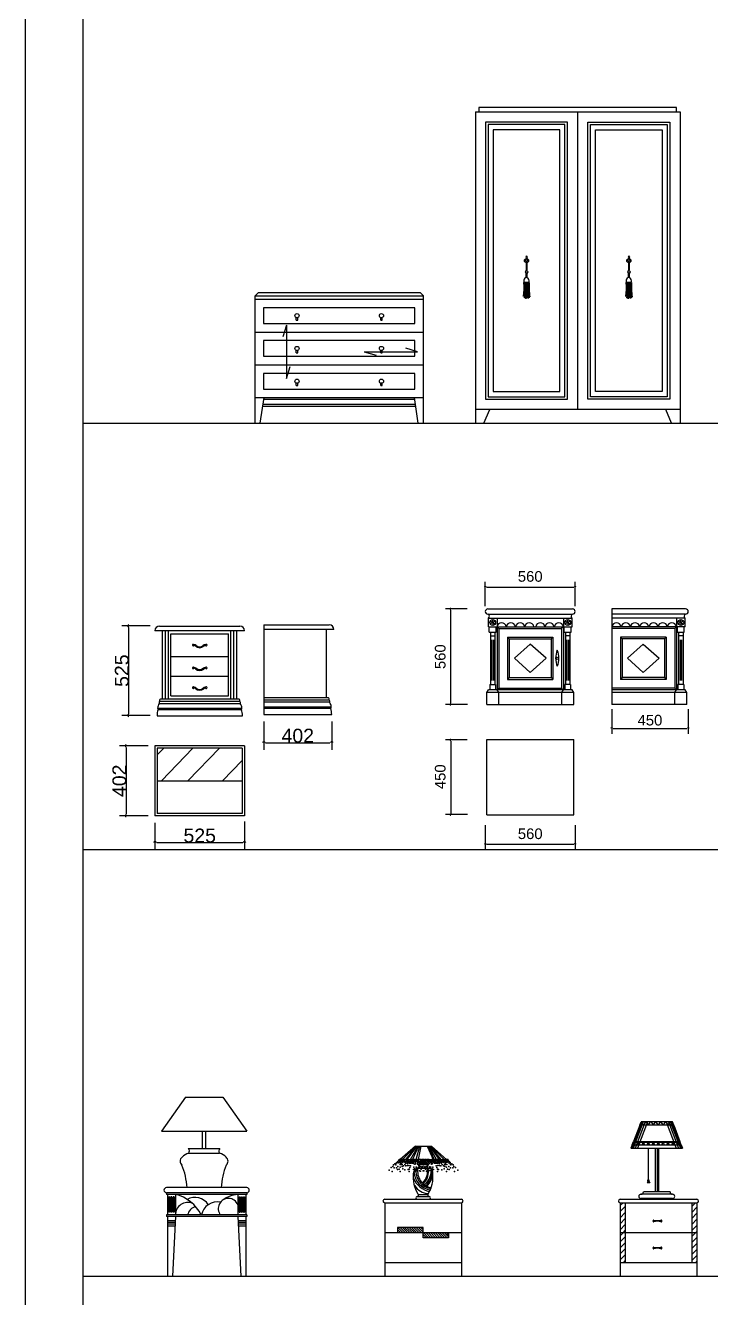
# Model space of a CAD drawing. Header units: inches. Extents: x 6.9 to 49.4, y 11.8 to 36.5.
# Drawn here: x 28.37 to 32.39, y 17.29 to 24.76 of the extents above; entities that cross this region are included whole.
import ezdxf

# ---------------------------------------------------------------- set-up
doc = ezdxf.new("R2010")
doc.units = ezdxf.units.IN
doc.header["$MEASUREMENT"] = 0
for name, color, linetype in [('02', 2, 'Continuous'), ('1', 1, 'Continuous'), ('8', 8, 'Continuous'), ('kadrbm', 4, 'Continuous')]:
    doc.layers.add(name, color=color, linetype=linetype)
doc.styles.get("Standard").update_dxf_attribs({"font": 'arial.ttf'})

# ---------------------------------------------------------------- blocks, each defined once
blk = doc.blocks.new('kadrbm')
at = {"layer": 'kadrbm', "color": 4}
blk.add_lwpolyline([(0, 0), (0, 24.7972), (21, 24.7972), (21, 0), (0, 0)], close=True, dxfattribs=at)
blk.add_lwpolyline([(20.6631, 0.3257), (20.6631, 24.4603), (0.3369, 24.4603), (0.3369, 0.3257), (20.6631, 0.3257)], dxfattribs=at)

msp = doc.modelspace()

# ---------------------------------------------------------------- hatches: boundary and pattern name
at = {"layer": '8'}
for points in [[(32.0907, 17.7412, 1.036959), (32.0907, 17.7517, -0.124153), (32.0493, 17.7515, 1.027339), (32.0493, 17.7416, -0.168982)], [(32.0907, 17.5833, 1.036959), (32.0907, 17.5938, -0.124153), (32.0493, 17.5936, 1.027339), (32.0493, 17.5837, -0.168982)]]:
    msp.add_hatch(color=256, dxfattribs=at).paths.add_polyline_path(points)

# ---------------------------------------------------------------- linework, layer by layer
at = {"layer": '02'}
for p, q in [((29.096, 21.2354), (28.9307, 21.2354)), ((29.6494, 21.207), (29.1244, 21.207)), ((29.1511, 21.2337), (29.6227, 21.2337)), ((29.1689, 20.8066), (29.1689, 21.207)), ((29.1867, 20.8066), (29.1867, 21.207)), ((29.2045, 20.8066), (29.2045, 21.207)), ((29.5693, 20.8066), (29.5693, 21.207)), ((29.5871, 20.8066), (29.5871, 21.207)), ((29.6049, 20.8066), (29.6049, 21.207)), ((29.763, 21.2411), (30.1464, 21.2411)), ((29.763, 21.2411), (29.763, 20.7161)), ((30.1731, 21.2144), (29.763, 21.2144)), ((30.1286, 21.2144), (30.1286, 20.814)), ((29.2179, 21.1892), (29.556, 21.1892)), ((29.2179, 20.8244), (29.2179, 21.1892)), ((29.3532, 21.1249), (29.3541, 21.1249)), ((29.4198, 21.1249), (29.4207, 21.1249)), ((29.556, 20.8244), (29.556, 21.1892)), ((29.2179, 21.0558), (29.556, 21.0558)), ((29.3532, 20.9914), (29.3541, 20.9914)), ((29.4198, 20.9914), (29.4207, 20.9914)), ((29.2179, 20.9401), (29.556, 20.9401)), ((29.2179, 20.8244), (29.556, 20.8244)), ((29.3532, 20.8757), (29.3541, 20.8757)), ((29.4198, 20.8757), (29.4207, 20.8757)), ((29.1398, 20.7532), (29.634, 20.7532)), ((29.1497, 20.7799), (29.6241, 20.7799)), ((29.1522, 20.7933), (29.6217, 20.7933)), ((29.6138, 20.8066), (29.16, 20.8066)), ((30.1375, 20.814), (29.763, 20.814)), ((30.1453, 20.8006), (29.763, 20.8006)), ((30.1478, 20.7873), (29.763, 20.7873)), ((29.763, 20.7606), (30.1576, 20.7606)), ((30.1542, 20.7517), (29.763, 20.7517)), ((29.096, 20.7104), (28.9307, 20.7104)), ((29.1368, 20.7087), (29.6371, 20.7087)), ((29.1433, 20.7443), (29.6306, 20.7443)), ((29.763, 20.7161), (30.1607, 20.7161)), ((29.763, 20.6753), (29.763, 20.5093)), ((30.1607, 20.6753), (30.1607, 20.5093)), ((29.0836, 20.5325), (28.9164, 20.5325)), ((29.6493, 20.5325), (29.1244, 20.5325)), ((29.1244, 20.5325), (29.1244, 20.1224)), ((29.6493, 20.5325), (29.6493, 20.1224)), ((29.6362, 20.5193), (29.1376, 20.5193)), ((29.1376, 20.5193), (29.1376, 20.1355)), ((29.1376, 20.4797), (29.1758, 20.5193)), ((29.1619, 20.3274), (29.3473, 20.5193)), ((29.3173, 20.3274), (29.5026, 20.5193)), ((29.6362, 20.5193), (29.6362, 20.1355)), ((29.5209, 20.3274), (29.6362, 20.4468)), ((29.1376, 20.3274), (29.6362, 20.3274)), ((29.0836, 20.1224), (28.9164, 20.1224)), ((29.6493, 20.1224), (29.1244, 20.1224)), ((29.1244, 20.0816), (29.1244, 19.9239)), ((29.6362, 20.1355), (29.1376, 20.1355)), ((29.6493, 20.0879), (29.6493, 19.9239)), ((29.3025, 18.4726), (29.1625, 18.2726)), ((29.3025, 18.4726), (29.5225, 18.4726)), ((29.5225, 18.4726), (29.6625, 18.2726)), ((31.9802, 18.3283), (31.9208, 18.1736)), ((31.9875, 18.3283), (31.9281, 18.1736)), ((31.9672, 18.3083), (31.9308, 18.2136)), ((31.9986, 18.3283), (31.9391, 18.1736)), ((32.0122, 18.3283), (31.9527, 18.1736)), ((31.9672, 18.3083), (31.9749, 18.3283)), ((32.1664, 18.3083), (31.9672, 18.3083)), ((32.1587, 18.3283), (31.9749, 18.3283)), ((32.1214, 18.3283), (32.1809, 18.1736)), ((32.135, 18.3283), (32.1945, 18.1736)), ((32.1461, 18.3283), (32.2055, 18.1736)), ((32.1534, 18.3283), (32.2128, 18.1736)), ((32.1664, 18.3083), (32.1587, 18.3283)), ((32.1664, 18.3083), (32.2028, 18.2136)), ((29.1625, 18.2726), (29.6625, 18.2726)), ((29.4025, 18.1726), (29.4025, 18.2726)), ((29.4225, 18.1726), (29.4225, 18.2726)), ((31.9231, 18.1936), (31.9308, 18.2136)), ((31.9308, 18.2136), (32.2028, 18.2136)), ((32.2105, 18.1936), (32.2028, 18.2136)), ((29.3197, 18.1726), (29.5053, 18.1726)), ((29.322, 18.1446), (29.5029, 18.1446)), ((30.6517, 18.185), (30.5622, 18.1072)), ((30.6566, 18.185), (30.5762, 18.1072)), ((30.5951, 18.1072), (30.6591, 18.185)), ((30.604, 18.1072), (30.6611, 18.185)), ((30.6219, 18.1072), (30.667, 18.185)), ((30.6705, 18.185), (30.6343, 18.1072)), ((30.6517, 18.185), (30.745, 18.185)), ((30.6551, 18.1072), (30.6775, 18.185)), ((30.6839, 18.185), (30.6685, 18.1072)), ((30.7197, 18.185), (30.7559, 18.1072)), ((30.7261, 18.185), (30.7623, 18.1072)), ((30.7748, 18.1072), (30.7296, 18.185)), ((30.7926, 18.1072), (30.7355, 18.185)), ((30.8016, 18.1072), (30.7375, 18.185)), ((30.74, 18.185), (30.8204, 18.1072)), ((30.745, 18.185), (30.8344, 18.1072)), ((31.9231, 18.1936), (31.9154, 18.1736)), ((31.9154, 18.1736), (32.2182, 18.1736)), ((31.9231, 18.1936), (32.2105, 18.1936)), ((32.0167, 18.1736), (32.0167, 17.9884)), ((32.0568, 18.1736), (32.0568, 17.9183)), ((32.0598, 18.1736), (32.0598, 17.9183)), ((32.0708, 18.1736), (32.0708, 17.9183)), ((32.0768, 18.1736), (32.0768, 17.9183)), ((32.2105, 18.1936), (32.2182, 18.1736)), ((30.5622, 18.1072), (30.8344, 18.1072)), ((30.6657, 18.0878), (30.7272, 18.0878)), ((30.6657, 18.0781), (30.7272, 18.0781)), ((30.6866, 18.0878), (30.6866, 18.1072)), ((30.6925, 18.0878), (30.6925, 18.1072)), ((30.71, 18.0878), (30.71, 18.1072)), ((30.6606, 18.0567), (30.7323, 18.0567)), ((29.6622, 17.9426), (29.1922, 17.9426)), ((29.1922, 17.9126), (29.1922, 17.9026)), ((29.6622, 17.9126), (29.1922, 17.9126)), ((29.6622, 17.9126), (29.6622, 17.9026)), ((32.1448, 17.9183), (31.9888, 17.9183)), ((32.0176, 17.9835), (32.0098, 17.9713)), ((32.0254, 17.9713), (32.0098, 17.9713)), ((32.0176, 17.9835), (32.0254, 17.9713)), ((29.6622, 17.9026), (29.1922, 17.9026)), ((29.1972, 17.9026), (29.1972, 17.7826)), ((29.2102, 17.8876), (29.2052, 17.8876)), ((29.2052, 17.8876), (29.2052, 17.7976)), ((29.2102, 17.8876), (29.2102, 17.7976)), ((29.2232, 17.8876), (29.2182, 17.8876)), ((29.2182, 17.8876), (29.2182, 17.7976)), ((29.2232, 17.8876), (29.2232, 17.7976)), ((29.2362, 17.8876), (29.2312, 17.8876)), ((29.2312, 17.8876), (29.2312, 17.7976)), ((29.2362, 17.8876), (29.2362, 17.7976)), ((29.2442, 17.9026), (29.2442, 17.7826)), ((29.6102, 17.9026), (29.6102, 17.7826)), ((29.6182, 17.8876), (29.6232, 17.8876)), ((29.6182, 17.8876), (29.6182, 17.7976)), ((29.6232, 17.8876), (29.6232, 17.7976)), ((29.6312, 17.8876), (29.6362, 17.8876)), ((29.6312, 17.8876), (29.6312, 17.7976)), ((29.6362, 17.8876), (29.6362, 17.7976)), ((29.6442, 17.8876), (29.6442, 17.7976)), ((29.6442, 17.8876), (29.6492, 17.8876)), ((29.6492, 17.8876), (29.6492, 17.7976)), ((29.6572, 17.9026), (29.6572, 17.7826)), ((30.4713, 17.8739), (30.9213, 17.8739)), ((30.4713, 17.8539), (30.4713, 17.4239)), ((30.4713, 17.8539), (30.9213, 17.8539)), ((30.6608, 17.8895), (30.7321, 17.8895)), ((30.669, 17.9015), (30.7239, 17.9015)), ((30.9213, 17.8539), (30.9213, 17.4239)), ((31.852, 17.8739), (32.302, 17.8739)), ((31.852, 17.8369), (31.869, 17.8539)), ((31.852, 17.8539), (31.852, 17.4239)), ((31.852, 17.8539), (32.302, 17.8539)), ((31.882, 17.8539), (31.882, 17.5039)), ((32.1598, 17.9033), (31.9738, 17.9033)), ((32.1598, 17.8783), (31.9738, 17.8783)), ((32.272, 17.8327), (32.2933, 17.8539)), ((32.272, 17.8539), (32.272, 17.5039)), ((32.302, 17.8539), (32.302, 17.4239)), ((29.1922, 17.7826), (29.1922, 17.7726)), ((29.6622, 17.7826), (29.1922, 17.7826)), ((29.6622, 17.7726), (29.1922, 17.7726)), ((29.1972, 17.7726), (29.1972, 17.4239)), ((29.2102, 17.7976), (29.2052, 17.7976)), ((29.2232, 17.7976), (29.2182, 17.7976)), ((29.2442, 17.7726), (29.2267, 17.4239)), ((29.2362, 17.7976), (29.2312, 17.7976)), ((29.6102, 17.7726), (29.6277, 17.4239)), ((29.6182, 17.7976), (29.6232, 17.7976)), ((29.6312, 17.7976), (29.6362, 17.7976)), ((29.6442, 17.7976), (29.6492, 17.7976)), ((29.6572, 17.7726), (29.6572, 17.4239)), ((29.6622, 17.7826), (29.6622, 17.7726)), ((31.852, 17.8016), (31.882, 17.8316)), ((31.852, 17.7662), (31.882, 17.7962)), ((32.272, 17.7973), (32.302, 17.8273)), ((32.272, 17.762), (32.302, 17.792)), ((29.243, 17.7474), (29.1972, 17.7474)), ((29.2425, 17.7374), (29.1972, 17.7374)), ((29.242, 17.7274), (29.1972, 17.7274)), ((29.2415, 17.7174), (29.1972, 17.7174)), ((29.6572, 17.7474), (29.6115, 17.7474)), ((29.6572, 17.7374), (29.612, 17.7374)), ((29.6572, 17.7274), (29.6125, 17.7274)), ((29.6572, 17.7174), (29.613, 17.7174)), ((30.6963, 17.7089), (30.5463, 17.7089)), ((30.5463, 17.7089), (30.5463, 17.6789)), ((30.5645, 17.6789), (30.5463, 17.6971)), ((30.578, 17.6789), (30.548, 17.7089)), ((30.5915, 17.6789), (30.5615, 17.7089)), ((30.6049, 17.6789), (30.5749, 17.7089)), ((30.6184, 17.6789), (30.5884, 17.7089)), ((30.6319, 17.6789), (30.6019, 17.7089)), ((30.6453, 17.6789), (30.6153, 17.7089)), ((30.6588, 17.6789), (30.6288, 17.7089)), ((30.6723, 17.6789), (30.6423, 17.7089)), ((30.6858, 17.6789), (30.6558, 17.7089)), ((30.6963, 17.6818), (30.6692, 17.7089)), ((30.6963, 17.6953), (30.6827, 17.7089)), ((30.6963, 17.7088), (30.6962, 17.7089)), ((30.6963, 17.6489), (30.6963, 17.7089)), ((31.852, 17.7309), (31.882, 17.7609)), ((31.852, 17.6955), (31.882, 17.7255)), ((31.8708, 17.6789), (31.882, 17.6902)), ((32.272, 17.7266), (32.302, 17.7566)), ((32.272, 17.6913), (32.302, 17.7213)), ((30.4713, 17.6789), (30.9213, 17.6789)), ((30.5511, 17.6789), (30.5463, 17.6836)), ((30.7158, 17.6489), (30.6963, 17.6683)), ((30.7023, 17.6489), (30.6963, 17.6549)), ((30.8463, 17.6489), (30.6963, 17.6489)), ((30.7292, 17.6489), (30.6992, 17.6789)), ((30.7427, 17.6489), (30.7127, 17.6789)), ((30.7562, 17.6489), (30.7262, 17.6789)), ((30.7696, 17.6489), (30.7396, 17.6789)), ((30.7831, 17.6489), (30.7531, 17.6789)), ((30.7966, 17.6489), (30.7666, 17.6789)), ((30.8101, 17.6489), (30.7801, 17.6789)), ((30.8235, 17.6489), (30.7935, 17.6789)), ((30.837, 17.6489), (30.807, 17.6789)), ((30.8463, 17.653), (30.8205, 17.6789)), ((30.8463, 17.6665), (30.8339, 17.6789)), ((30.8463, 17.6789), (30.8463, 17.6489)), ((31.852, 17.6602), (31.8708, 17.6789)), ((31.852, 17.6789), (32.302, 17.6789)), ((31.852, 17.6248), (31.882, 17.6548)), ((31.852, 17.5895), (31.882, 17.6195)), ((32.272, 17.6559), (32.2951, 17.6789)), ((32.272, 17.6205), (32.302, 17.6505)), ((32.272, 17.5852), (32.302, 17.6152)), ((32.2951, 17.6789), (32.302, 17.6859)), ((31.852, 17.5541), (31.882, 17.5841)), ((31.852, 17.5187), (31.882, 17.5487)), ((32.272, 17.5498), (32.302, 17.5798)), ((32.272, 17.5145), (32.302, 17.5445)), ((30.4713, 17.5039), (30.9213, 17.5039)), ((31.852, 17.5039), (32.302, 17.5039)), ((31.8726, 17.5039), (31.882, 17.5134)), ((32.2968, 17.5039), (32.302, 17.5091)), ((29.1972, 17.4239), (29.2267, 17.4239)), ((29.6277, 17.4239), (29.6572, 17.4239))]:
    msp.add_line(p, q, dxfattribs=at)
for centre, radius, start, end in [((29.1511, 21.207), 0.0267, 90, 180), ((29.6227, 21.207), 0.0267, 0, 90), ((30.1464, 21.2144), 0.0267, 0, 90), ((29.3491, 21.1225), 0.00474, 30.0974, 329.60617), ((29.3523, 21.1023), 0.0178, 50.15842, 87.20466), ((29.3541, 21.1071), 0.0178, 48.19771, 90), ((29.3869, 21.1439), 0.0315, 228.19771, 311.80229), ((29.4198, 21.1071), 0.0178, 90, 131.80229), ((29.4216, 21.1023), 0.0178, 92.79534, 129.84158), ((29.4248, 21.1225), 0.00474, 210.39383, 149.9026), ((29.3869, 21.1439), 0.0363, 230.15842, 309.84158), ((29.3491, 20.989), 0.00474, 30.0974, 329.60617), ((29.3523, 20.9689), 0.0178, 50.15842, 87.20466), ((29.3541, 20.9736), 0.0178, 48.19771, 90), ((29.3869, 21.0104), 0.0363, 230.15842, 309.84158), ((29.3869, 21.0104), 0.0315, 228.19771, 311.80229), ((29.4198, 20.9736), 0.0178, 90, 131.80229), ((29.4216, 20.9689), 0.0178, 92.79534, 129.84158), ((29.4248, 20.989), 0.00474, 210.39383, 149.9026), ((29.3491, 20.8734), 0.00474, 30.0974, 329.60617), ((29.3523, 20.8532), 0.0178, 50.15842, 87.20466), ((29.3541, 20.8579), 0.0178, 48.19771, 90), ((29.3869, 20.8947), 0.0363, 230.15842, 309.84158), ((29.3869, 20.8947), 0.0315, 228.19771, 311.80229), ((29.4198, 20.8579), 0.0178, 90, 131.80229), ((29.4216, 20.8532), 0.0178, 92.79534, 129.84158), ((29.4248, 20.8734), 0.00474, 210.39383, 149.9026), ((29.1884, 20.7504), 0.0487, 142.67845, 176.6839), ((29.1523, 20.7529), 0.0124, 178.41039, 223.56141), ((29.1575, 20.7854), 0.00953, 124.3225, 215.06781), ((29.16, 20.7977), 0.0089, 90, 189.25665), ((29.163, 20.7982), 0.0119, 189.25665, 204.51087), ((29.6138, 20.7977), 0.0089, 350.74335, 90), ((29.6109, 20.7982), 0.0119, 335.48913, 350.74335), ((29.6163, 20.7854), 0.00953, 324.93219, 55.6775), ((29.5854, 20.7504), 0.0487, 3.3161, 37.32155), ((29.6216, 20.7529), 0.0124, 316.43859, 1.58961), ((30.1375, 20.8051), 0.0089, 350.74335, 90), ((30.1345, 20.8056), 0.0119, 335.48913, 350.74335), ((30.14, 20.7928), 0.00953, 324.93219, 55.6775), ((30.109, 20.7578), 0.0487, 3.3161, 37.32155), ((30.1452, 20.7602), 0.0124, 316.43859, 1.58961), ((30.0676, 20.7176), 0.0931, 359.0978, 21.51189), ((29.2298, 20.7102), 0.0931, 158.48811, 180.9022), ((29.544, 20.7102), 0.0931, 359.0978, 21.51189), ((29.3483, 18.0608), 0.0878, 107.40944, 137.58745), ((29.3068, 18.1574), 0.0199, 319.99621, 49.47828), ((29.5182, 18.1574), 0.0199, 130.52172, 220.00379), ((29.4767, 18.0608), 0.0878, 42.41255, 72.59056), ((29.3007, 18.097), 0.0288, 126.78319, 230.27674), ((28.8877, 17.9153), 0.4257, 3.67119, 22.01424), ((29.9373, 17.9153), 0.4257, 157.98576, 176.32881), ((29.5243, 18.097), 0.0288, 309.72326, 53.21681), ((30.6662, 18.0829), 0.00489, 96.06442, 263.93558), ((30.6628, 18.0674), 0.011, 281.89826, 74.8511), ((30.7301, 18.0674), 0.011, 105.1489, 258.10174), ((30.7267, 18.0829), 0.00489, 276.06442, 83.93558), ((30.8214, 18.0052), 0.1838, 173.62435, 212.61962), ((30.7, 18.007), 0.0641, 137.45974, 163.15751), ((30.7686, 18.0576), 0.1434, 205.73223, 256.19522), ((30.7582, 18.0432), 0.1164, 184.21519, 260.91916), ((30.661, 18.0482), 0.00847, 92.59433, 165.18169), ((30.756, 18.0387), 0.1018, 172.18057, 263.45007), ((30.7633, 18.0389), 0.0992, 169.66099, 259.92732), ((30.628, 18.0385), 0.095, 314.38717, 10.57567), ((30.628, 18.0385), 0.1008, 314.22561, 10.35733), ((30.6366, 18.0435), 0.1081, 309.71537, 4.8126), ((30.6347, 18.0378), 0.1151, 313.71486, 358.41098), ((30.6359, 18.0344), 0.118, 315.33597, 354.80996), ((30.5714, 18.0038), 0.1832, 327.77095, 6.83099), ((30.7323, 18.0372), 0.0194, 42.54026, 90), ((30.7013, 18.0249), 0.052, 0.82022, 29.35418), ((32.0176, 17.9835), 0.00527, 302.49293, 237.50707), ((29.1922, 17.9276), 0.015, 90, 270), ((29.6622, 17.9276), 0.015, 270, 90), ((30.7301, 18.0014), 0.0941, 209.31607, 268.24804), ((31.9738, 17.9183), 0.015, 270, 0), ((32.1598, 17.9183), 0.015, 180, 270), ((29.1902, 17.6778), 0.2312, 26.95358, 76.4884), ((29.3169, 17.7825), 0.0727, 67.29436, 179.97931), ((29.3577, 17.7883), 0.0963, 34.30693, 117.61796), ((29.4898, 17.7628), 0.0955, 78.7146, 168.09281), ((29.5552, 17.8195), 0.0596, 22.7059, 218.33512), ((29.6236, 17.7375), 0.1656, 94.6201, 134.05291), ((30.4713, 17.8639), 0.01, 90, 270), ((30.6613, 17.8817), 0.00779, 93.71824, 266.28176), ((30.6593, 17.8993), 0.0099, 278.53593, 43.5342), ((30.7336, 17.8993), 0.0099, 136.4658, 261.46407), ((30.7316, 17.8817), 0.00779, 273.71824, 86.28176), ((30.9213, 17.8639), 0.01, 270, 90), ((31.852, 17.8639), 0.01, 90, 270), ((31.9738, 17.8908), 0.0125, 90, 270), ((32.1598, 17.8908), 0.0125, 270, 90), ((32.302, 17.8639), 0.01, 270, 90), ((29.3768, 17.7687), 0.0628, 101.73174, 167.29818), ((32.0492, 17.7465), 0.00494, 88.45482, 271.54518), ((32.0696, 17.8335), 0.0845, 256.13073, 284.43954), ((32.0694, 17.682), 0.0629, 70.24686, 108.61219), ((32.0909, 17.7464), 0.00525, 267.92104, 92.07896), ((32.0492, 17.5886), 0.00494, 88.45482, 271.54518), ((32.0696, 17.6756), 0.0845, 256.13073, 284.43954), ((32.0694, 17.5241), 0.0629, 70.24686, 108.61219), ((32.0909, 17.5885), 0.00525, 267.92104, 92.07896)]:
    msp.add_arc(centre, radius, start, end, dxfattribs=at)
at = {"layer": '1'}
for p, q in [((32.1831, 24.2739), (31.0231, 24.2739)), ((31.0231, 24.2739), (31.0231, 24.2489)), ((32.1831, 24.2489), (32.1831, 24.2739)), ((31.0031, 24.2489), (31.0031, 22.4239)), ((31.6031, 22.5039), (31.6031, 24.2489)), ((32.2031, 24.2489), (32.2031, 22.4239)), ((31.3014, 23.3703), (31.3014, 23.3213)), ((31.3054, 23.3703), (31.3054, 23.3213)), ((31.9014, 23.3703), (31.9014, 23.3213)), ((31.9054, 23.3703), (31.9054, 23.3213)), ((29.7114, 23.1697), (29.7314, 23.1897)), ((29.7114, 23.1697, -0.0002), (30.6984, 23.1697, -0.0002)), ((29.7114, 22.4241), (29.7114, 23.1697)), ((29.7114, 23.1497, -0.0002), (30.6984, 23.1497, -0.0002)), ((29.7314, 23.1897, -0.0002), (30.6784, 23.1897, -0.0002)), ((30.6984, 23.1697), (30.6784, 23.1897)), ((30.6984, 22.4241), (30.6984, 23.1697)), ((29.8955, 22.9984), (29.8746, 22.9295)), ((29.8955, 22.9984), (29.8955, 22.6863)), ((29.9529, 23.028), (29.9529, 23.0424)), ((29.9529, 23.028), (29.9619, 23.028)), ((29.9619, 23.028), (29.9619, 23.0424)), ((30.4479, 23.028), (30.4479, 23.0424)), ((30.4479, 23.028), (30.4568, 23.028)), ((30.4568, 23.028), (30.4568, 23.0424)), ((29.7114, 22.9578, -0.0001), (30.6984, 22.9578, -0.0001)), ((29.9529, 22.836, 0), (29.9529, 22.8503, 0)), ((29.9619, 22.836, 0), (29.9619, 22.8503, 0)), ((30.3519, 22.8423), (30.664, 22.8423)), ((30.3519, 22.8423), (30.4208, 22.8214)), ((30.4479, 22.836, 0), (30.4479, 22.8503, 0)), ((30.4568, 22.836, 0), (30.4568, 22.8503, 0)), ((30.664, 22.8423), (30.5952, 22.8632)), ((29.7114, 22.7657, -0.0001), (30.6984, 22.7657, -0.0001)), ((29.9529, 22.836, 0), (29.9619, 22.836, 0)), ((30.4479, 22.836, 0), (30.4568, 22.836, 0)), ((29.8955, 22.6863), (29.9164, 22.7551)), ((29.9529, 22.6437, 0.0001), (29.9529, 22.6581, 0.0001)), ((29.9529, 22.6437, 0.0001), (29.9619, 22.6437, 0.0001)), ((29.9619, 22.6437, 0.0001), (29.9619, 22.6581, 0.0001)), ((30.4479, 22.6437, 0.0001), (30.4479, 22.6581, 0.0001)), ((30.4479, 22.6437, 0.0001), (30.4568, 22.6437, 0.0001)), ((30.4568, 22.6437, 0.0001), (30.4568, 22.6581, 0.0001)), ((29.7114, 22.5735, 0), (30.6984, 22.5735, 0)), ((29.7414, 22.4241), (29.7642, 22.5735, 0)), ((29.7627, 22.5641), (30.647, 22.5641)), ((30.6684, 22.4241, 0), (30.6456, 22.5735)), ((29.7566, 22.5241), (30.6531, 22.5241)), ((29.7582, 22.5341), (30.6516, 22.5341)), ((28.702, 22.4239), (49.0282, 22.4239)), ((31.0613, 21.3507), (31.0613, 21.4937)), ((31.5879, 21.3507), (31.5879, 21.4937)), ((31.069, 21.4625), (31.5801, 21.4625)), ((30.9554, 21.3348), (30.8284, 21.3348)), ((30.8596, 20.7825), (30.8596, 21.327)), ((31.0764, 21.3348), (31.5727, 21.3348)), ((31.0764, 21.3044), (31.5727, 21.3044)), ((31.0794, 21.2797), (31.5697, 21.2797)), ((31.0794, 21.2302), (31.0794, 21.2797)), ((31.1047, 21.2585), (31.1047, 21.2718)), ((31.13, 21.2797), (31.13, 20.8608)), ((31.5191, 21.2797), (31.5191, 20.8608)), ((31.5444, 21.2585), (31.5444, 21.2718)), ((31.5697, 21.2302), (31.5697, 21.2797)), ((32.2358, 21.3348), (31.8023, 21.3348)), ((31.8023, 21.3348), (31.8023, 20.7748)), ((32.2358, 21.3044), (31.8023, 21.3044)), ((32.2329, 21.2797), (31.8023, 21.2797)), ((32.1823, 21.2797), (32.1823, 20.8608)), ((32.2076, 21.2585), (32.2076, 21.2718)), ((32.2329, 21.2302), (32.2329, 21.2797)), ((28.9716, 20.7206), (28.9716, 21.2252)), ((31.0794, 21.2302), (31.5697, 21.2302)), ((31.0846, 21.1994), (31.0846, 21.2302)), ((31.0846, 21.1994), (31.1249, 21.1994)), ((31.1017, 21.2567), (31.0901, 21.2634)), ((31.1017, 21.2532), (31.0901, 21.2465)), ((31.0918, 21.1994), (31.0918, 20.8925)), ((31.1047, 21.2515), (31.1047, 21.2381)), ((31.1078, 21.2567), (31.1193, 21.2634)), ((31.1078, 21.2532), (31.1193, 21.2465)), ((31.1176, 21.1994), (31.1176, 20.8925)), ((31.1249, 21.1994), (31.1249, 21.2302)), ((31.13, 21.2302), (31.1402, 21.22)), ((31.1402, 21.22), (31.5089, 21.22)), ((31.1402, 21.22), (31.1402, 20.871)), ((31.5191, 21.2302), (31.5089, 21.22)), ((31.5089, 21.22), (31.5089, 20.871)), ((31.5242, 21.1994), (31.5242, 21.2302)), ((31.5242, 21.1994), (31.5646, 21.1994)), ((31.5414, 21.2567), (31.5298, 21.2634)), ((31.5414, 21.2532), (31.5298, 21.2465)), ((31.5315, 21.1994), (31.5315, 20.8925)), ((31.5444, 21.2515), (31.5444, 21.2381)), ((31.5474, 21.2567), (31.559, 21.2634)), ((31.5474, 21.2532), (31.559, 21.2465)), ((31.5573, 21.1994), (31.5573, 20.8925)), ((31.5646, 21.1994), (31.5646, 21.2302)), ((32.2329, 21.2302), (31.8023, 21.2302)), ((32.1721, 21.22), (31.8023, 21.22)), ((32.1823, 21.2302), (32.1721, 21.22)), ((32.1721, 21.22), (32.1721, 20.871)), ((32.1874, 21.1994), (32.1874, 21.2302)), ((32.1874, 21.1994), (32.2277, 21.1994)), ((32.2045, 21.2567), (32.193, 21.2634)), ((32.2045, 21.2532), (32.193, 21.2465)), ((32.1947, 21.1994), (32.1947, 20.8925)), ((32.2076, 21.2515), (32.2076, 21.2381)), ((32.2106, 21.2567), (32.2221, 21.2634)), ((32.2106, 21.2532), (32.2221, 21.2465)), ((32.2205, 21.1994), (32.2205, 20.8925)), ((32.2277, 21.1994), (32.2277, 21.2302)), ((31.0918, 21.1768), (31.1176, 21.1768)), ((31.1004, 21.1543), (31.1004, 20.9151)), ((31.109, 21.1543), (31.109, 20.9151)), ((31.2013, 21.1589), (31.1911, 21.1691)), ((31.1911, 21.1691), (31.458, 21.1691)), ((31.1911, 21.1691), (31.1911, 20.9219)), ((31.2013, 21.1589), (31.4478, 21.1589)), ((31.2013, 21.1589), (31.2013, 20.932)), ((31.3246, 21.1284), (31.2318, 21.0455)), ((31.4173, 21.0455), (31.3246, 21.1284)), ((31.458, 21.1691), (31.4478, 21.1589)), ((31.4478, 21.1589), (31.4478, 20.932)), ((31.458, 21.1691), (31.458, 20.9219)), ((31.5573, 21.1768), (31.5315, 21.1768)), ((31.5401, 21.1543), (31.5401, 20.9151)), ((31.5487, 21.1543), (31.5487, 20.9151)), ((31.8543, 21.1691), (31.8543, 20.9219)), ((32.1212, 21.1691), (31.8543, 21.1691)), ((31.8543, 21.1691), (31.8645, 21.1589)), ((31.8645, 21.1589), (31.8645, 20.932)), ((32.111, 21.1589), (31.8645, 21.1589)), ((31.895, 21.0455), (31.9877, 21.1284)), ((31.9877, 21.1284), (32.0805, 21.0455)), ((32.111, 21.1589), (32.1212, 21.1691)), ((32.111, 21.1589), (32.111, 20.932)), ((32.1212, 21.1691), (32.1212, 20.9219)), ((32.2205, 21.1768), (32.1947, 21.1768)), ((32.2033, 21.1543), (32.2033, 20.9151)), ((32.2119, 21.1543), (32.2119, 20.9151)), ((31.2318, 21.0455), (31.3246, 20.9626)), ((31.3246, 20.9626), (31.4173, 21.0455)), ((31.9877, 20.9626), (31.895, 21.0455)), ((32.0805, 21.0455), (31.9877, 20.9626)), ((31.2013, 20.932), (31.1911, 20.9219)), ((31.1911, 20.9219), (31.458, 20.9219)), ((31.2013, 20.932), (31.4478, 20.932)), ((31.4478, 20.932), (31.458, 20.9219)), ((31.8645, 20.932), (31.8543, 20.9219)), ((32.1212, 20.9219), (31.8543, 20.9219)), ((32.111, 20.932), (31.8645, 20.932)), ((32.111, 20.932), (32.1212, 20.9219)), ((31.0695, 20.8451), (31.0794, 20.8608)), ((31.5796, 20.8451), (31.0695, 20.8451)), ((31.0695, 20.7748), (31.0695, 20.8451)), ((31.5697, 20.8608), (31.0794, 20.8608)), ((31.0878, 20.8925), (31.0878, 20.8608)), ((31.0878, 20.8925), (31.1216, 20.8925)), ((31.1216, 20.8925), (31.1216, 20.8608)), ((31.1402, 20.871), (31.13, 20.8608)), ((31.1399, 20.8451), (31.13, 20.8608)), ((31.1399, 20.7748), (31.1399, 20.8451)), ((31.1402, 20.871), (31.5089, 20.871)), ((31.5089, 20.871), (31.5191, 20.8608)), ((31.5092, 20.8451), (31.5191, 20.8608)), ((31.5092, 20.7748), (31.5092, 20.8451)), ((31.5275, 20.8925), (31.5275, 20.8608)), ((31.5613, 20.8925), (31.5275, 20.8925)), ((31.5613, 20.8925), (31.5613, 20.8608)), ((31.5796, 20.8451), (31.5697, 20.8608)), ((31.5796, 20.7748), (31.5796, 20.8451)), ((32.2329, 20.8608), (31.8023, 20.8608)), ((32.2428, 20.8451), (31.8023, 20.8451)), ((32.1721, 20.871), (31.8034, 20.871)), ((32.1721, 20.871), (32.1823, 20.8608)), ((32.1724, 20.8451), (32.1823, 20.8608)), ((32.1724, 20.7748), (32.1724, 20.8451)), ((32.2245, 20.8925), (32.1906, 20.8925)), ((32.1906, 20.8925), (32.1906, 20.8608)), ((32.2245, 20.8925), (32.2245, 20.8608)), ((32.2428, 20.8451), (32.2329, 20.8608)), ((32.2428, 20.7748), (32.2428, 20.8451)), ((30.9562, 20.7748), (30.8284, 20.7748)), ((31.0695, 20.7748), (31.5796, 20.7748)), ((32.2428, 20.7748), (31.8023, 20.7748)), ((31.8023, 20.7462), (31.8023, 20.6033)), ((32.251, 20.7462), (32.251, 20.6033)), ((31.81, 20.6344), (32.2432, 20.6344)), ((29.7732, 20.5502), (30.1505, 20.5502)), ((30.9554, 20.5674), (30.8284, 20.5674)), ((30.8596, 20.5596), (30.8596, 20.1289)), ((31.0695, 20.1287), (31.0695, 20.5692)), ((31.0695, 20.5692), (31.5796, 20.5692)), ((31.5796, 20.1287), (31.5796, 20.5692)), ((28.9572, 20.1326), (28.9572, 20.5223)), ((30.9562, 20.1289), (30.8284, 20.1289)), ((31.0695, 20.1287), (31.5796, 20.1287)), ((31.0613, 20.0669), (31.0613, 19.9239)), ((31.5879, 20.0669), (31.5879, 19.9239)), ((29.1346, 19.9648), (29.6391, 19.9648)), ((31.069, 19.9551), (31.5801, 19.9551)), ((28.702, 19.9239), (49.0282, 19.9239)), ((31.9888, 18.3083), (31.9773, 18.3283)), ((31.99, 18.3083), (32.0016, 18.3283)), ((32.0177, 18.3083), (32.0061, 18.3283)), ((32.0189, 18.3083), (32.0305, 18.3283)), ((32.0465, 18.3083), (32.035, 18.3283)), ((32.0478, 18.3083), (32.0593, 18.3283)), ((32.0754, 18.3083), (32.0639, 18.3283)), ((32.0767, 18.3083), (32.0882, 18.3283)), ((32.1043, 18.3083), (32.0927, 18.3283)), ((32.1055, 18.3083), (32.1171, 18.3283)), ((32.1332, 18.3083), (32.1216, 18.3283)), ((32.1344, 18.3083), (32.1459, 18.3283)), ((32.162, 18.3083), (32.1505, 18.3283)), ((32.1633, 18.3083), (32.1651, 18.3116)), ((31.9238, 18.1936), (31.9354, 18.2136)), ((31.9395, 18.1936), (31.9297, 18.2107)), ((31.9527, 18.1936), (31.9643, 18.2136)), ((31.9684, 18.1936), (31.9569, 18.2136)), ((31.9816, 18.1936), (31.9931, 18.2136)), ((31.9973, 18.1936), (31.9857, 18.2136)), ((32.0104, 18.1936), (32.022, 18.2136)), ((32.0261, 18.1936), (32.0146, 18.2136)), ((32.0393, 18.1936), (32.0509, 18.2136)), ((32.055, 18.1936), (32.0435, 18.2136)), ((32.0682, 18.1936), (32.0797, 18.2136)), ((32.0839, 18.1936), (32.0723, 18.2136)), ((32.0971, 18.1936), (32.1086, 18.2136)), ((32.1128, 18.1936), (32.1012, 18.2136)), ((32.1259, 18.1936), (32.1375, 18.2136)), ((32.1416, 18.1936), (32.1301, 18.2136)), ((32.1548, 18.1936), (32.1663, 18.2136)), ((32.1705, 18.1936), (32.1589, 18.2136)), ((32.1837, 18.1936), (32.1952, 18.2136)), ((32.1994, 18.1936), (32.1878, 18.2136)), ((32.2053, 18.2072), (31.9284, 18.2072)), ((28.702, 17.4239), (49.0282, 17.4239))]:
    msp.add_line(p, q, dxfattribs=at)
for points in [[(31.0031, 24.2489), (32.2031, 24.2489)], [(32.2031, 22.5039), (31.0031, 22.5039)], [(31.0531, 22.4239), (31.087, 22.5039)], [(32.1531, 22.4239), (32.1192, 22.5039)]]:
    msp.add_lwpolyline(points, dxfattribs=at)
for points in [[(31.5431, 24.1889), (31.0631, 24.1889), (31.0631, 22.5639), (31.5431, 22.5639)], [(31.6631, 24.1889), (32.1431, 24.1889), (32.1431, 22.5639), (31.6631, 22.5639)], [(31.5281, 24.1739), (31.0781, 24.1739), (31.0781, 22.5789), (31.5281, 22.5789)], [(31.4981, 24.1439), (31.1081, 24.1439), (31.1081, 22.6089), (31.4981, 22.6089)], [(31.6781, 24.1739), (32.1281, 24.1739), (32.1281, 22.5789), (31.6781, 22.5789)], [(31.7081, 24.1439), (32.0981, 24.1439), (32.0981, 22.6089), (31.7081, 22.6089)]]:
    msp.add_lwpolyline(points, close=True, dxfattribs=at)
for points, elevation in [([(30.6484, 23.0997), (29.7614, 23.0997), (29.7614, 23.0078), (30.6484, 23.0078)], -0.0002), ([(30.6484, 22.9078), (29.7614, 22.9078), (29.7614, 22.8159), (30.6484, 22.8159)], -0.0003), ([(30.6484, 22.7157), (29.7614, 22.7157), (29.7614, 22.6239), (30.6484, 22.6239)], -0.0003)]:
    msp.add_lwpolyline(points, close=True, dxfattribs=dict(at, elevation=elevation))
for points, const_width in [([(31.0652, 21.4625, 1), (31.0574, 21.4625, 1)], 0.00779), ([(31.5918, 21.4625, 1), (31.584, 21.4625)], 0.00779), ([(30.8596, 21.3387, 1), (30.8596, 21.3309)], 0.00779), ([(28.9716, 21.2405, 1), (28.9716, 21.2303)], 0.0102), ([(30.8596, 20.7787, 1), (30.8596, 20.7709, 1)], 0.00779), ([(28.9716, 20.7155, 1), (28.9716, 20.7053, 1)], 0.0102), ([(31.7984, 20.6344, -1), (31.8061, 20.6344)], 0.00779), ([(32.2471, 20.6344, -1), (32.2549, 20.6344, -1)], 0.00779), ([(28.9572, 20.5376, 1), (28.9572, 20.5274)], 0.0102), ([(29.7681, 20.5502, 1), (29.7579, 20.5502, 1)], 0.0102), ([(30.1658, 20.5502, 1), (30.1556, 20.5502)], 0.0102), ([(30.8596, 20.5713, 1), (30.8596, 20.5635)], 0.00779), ([(28.9572, 20.1275, 1), (28.9572, 20.1173, 1)], 0.0102), ([(30.8596, 20.1328, 1), (30.8596, 20.125, 1)], 0.00779), ([(29.1295, 19.9648, 1), (29.1193, 19.9648, 1)], 0.0102), ([(29.6544, 19.9648, 1), (29.6442, 19.9648)], 0.0102), ([(31.0574, 19.9551, -1), (31.0652, 19.9551)], 0.00779), ([(31.584, 19.9551, -1), (31.5918, 19.9551, -1)], 0.00779)]:
    msp.add_lwpolyline(points, format="xyb", dxfattribs=dict(at, const_width=const_width))
for centre, radius in [((31.3031, 23.3764), 0.012), ((31.3031, 23.3764), 0.006), ((31.3036, 23.3901), 0.00138), ((31.9031, 23.3764), 0.012), ((31.9031, 23.3764), 0.006), ((31.9036, 23.3901), 0.00138), ((31.3031, 23.31), 0.007), ((31.3034, 23.3003), 0.00327), ((31.3032, 23.3194), 0.00258), ((31.9031, 23.31), 0.007), ((31.9034, 23.3003), 0.00327), ((31.9032, 23.3194), 0.00258), ((31.303, 23.2797), 0.00238), ((31.903, 23.2797), 0.00238), ((29.9574, 23.0537), 0.0122), ((30.4524, 23.0537), 0.0122), ((29.9574, 22.8617, 0), 0.0122), ((30.4524, 22.8617, 0), 0.0122), ((29.9574, 22.6695, 0.0001), 0.0122), ((30.4524, 22.6695, 0.0001), 0.0122), ((31.1047, 21.255), 0.0168), ((31.5444, 21.255), 0.0168), ((32.2076, 21.255), 0.0168), ((31.1047, 21.255), 0.0035), ((31.5444, 21.255), 0.0035), ((32.2076, 21.255), 0.0035), ((31.4835, 21.0455), 0.00663)]:
    msp.add_circle(centre, radius, dxfattribs=at)
for centre, radius, start, end in [((31.3034, 23.313), 0.0651, 253.97692, 283.74416), ((30.7478, 23.2189), 0.5407, 354.45138, 3.03316), ((31.3092, 23.2564), 0.0227, 115.25115, 184.80044), ((31.3026, 23.3527), 0.1022, 261.2611, 279.33238), ((30.2963, 23.21), 0.9968, 357.01328, 2.02048), ((28.3119, 23.2291), 2.985, 358.57758, 0.31913), ((31.3023, 23.2662), 0.011, 61.92711, 104.51879), ((-6.0765, 24.045), 37.3872, 358.63297, 358.77186), ((33.5442, 23.2308), 2.2384, 179.67205, 181.92869), ((31.2916, 23.2535), 0.0275, 356.25134, 54.59329), ((32.526, 23.2324), 1.2153, 179.47022, 183.68659), ((32.1813, 23.239), 0.8669, 179.55772, 185.30995), ((31.8504, 23.2268), 0.5323, 177.70608, 186.76898), ((31.9034, 23.313), 0.0651, 253.97692, 283.74416), ((31.3478, 23.2189), 0.5407, 354.45138, 3.03316), ((31.9092, 23.2564), 0.0227, 115.25115, 184.80044), ((31.9026, 23.3527), 0.1022, 261.2611, 279.33238), ((30.8963, 23.21), 0.9968, 357.01328, 2.02048), ((28.9119, 23.2291), 2.985, 358.57758, 0.31913), ((31.9023, 23.2662), 0.011, 61.92711, 104.51879), ((-5.4765, 24.045), 37.3872, 358.63297, 358.77186), ((34.1442, 23.2308), 2.2384, 179.67205, 181.92869), ((31.8916, 23.2535), 0.0275, 356.25134, 54.59329), ((33.126, 23.2324), 1.2153, 179.47022, 183.68659), ((32.7813, 23.239), 0.8669, 179.55772, 185.30995), ((32.4504, 23.2268), 0.5323, 177.70608, 186.76898), ((31.0764, 21.3196), 0.0152, 90, 270), ((31.0711, 21.2912), 0.0142, 305.79439, 68.01759), ((31.578, 21.2912), 0.0142, 111.98241, 234.20561), ((31.5727, 21.3196), 0.0152, 270, 90), ((32.2412, 21.2912), 0.0142, 111.98241, 234.20561), ((32.2358, 21.3196), 0.0152, 270, 90), ((31.157, 21.2259), 0.0274, 9.05494, 170.94506), ((31.2111, 21.2259), 0.0274, 9.05494, 170.94506), ((31.2651, 21.2259), 0.0274, 9.05494, 170.94506), ((31.3192, 21.2259), 0.0274, 9.05494, 170.94506), ((31.384, 21.2259), 0.0274, 9.05494, 170.94506), ((31.438, 21.2259), 0.0274, 9.05494, 170.94506), ((31.4921, 21.2259), 0.0274, 9.05494, 170.94506), ((31.831, 21.2259), 0.0274, 9.05494, 170.94506), ((31.8851, 21.2259), 0.0274, 9.05494, 170.94506), ((31.9391, 21.2259), 0.0274, 9.05494, 170.94506), ((31.9931, 21.2259), 0.0274, 9.05494, 170.94506), ((32.0472, 21.2259), 0.0274, 9.05494, 170.94506), ((32.1012, 21.2259), 0.0274, 9.05494, 170.94506), ((32.1553, 21.2259), 0.0274, 9.05494, 170.94506), ((31.5932, 21.0455), 0.1195, 156.72276, 203.27724), ((31.3737, 21.0455), 0.1195, 336.72276, 23.27724)]:
    msp.add_arc(centre, radius, start, end, dxfattribs=at)
for centre, major_axis, ratio in [((31.3037, 23.3977), (0.00019, -0.00697), 0.302191), ((31.9037, 23.3977), (0.00019, -0.00697), 0.302191), ((31.3032, 23.2899), (-0.00009, -0.00794), 0.298928), ((31.9032, 23.2899), (-0.00009, -0.00794), 0.298928)]:
    msp.add_ellipse(centre, major_axis=major_axis, ratio=ratio, dxfattribs=at)
for p in [(30.5102, 18.06), (30.5189, 18.0665), (30.5238, 18.0757), (30.5314, 18.0812), (30.5374, 18.0768), (30.5385, 18.0855), (30.5418, 18.0888), (30.5466, 18.0926), (30.5477, 18.0958), (30.5488, 18.066), (30.5494, 18.0871), (30.5537, 18.1018), (30.5548, 18.104), (30.5576, 18.1078), (30.5586, 18.0909), (30.5592, 18.0958), (30.5602, 18.1067), (30.5613, 18.0785), (30.5624, 18.0877), (30.5624, 18.0633), (30.563, 18.1029), (30.564, 18.0991), (30.5678, 18.0785), (30.5689, 18.0958), (30.5689, 18.0866), (30.5695, 18.1018), (30.57, 18.1034), (30.5701, 18.1078), (30.5733, 18.066), (30.5738, 18.1072), (30.5738, 18.0774), (30.5744, 18.0964), (30.5765, 18.1012), (30.5776, 18.0893), (30.5782, 18.0958), (30.5804, 18.1045), (30.5809, 18.0709), (30.5831, 18.1094), (30.5831, 18.1012), (30.5847, 18.1072), (30.5863, 18.0969), (30.5874, 18.1023), (30.5885, 18.1061), (30.5885, 18.0909), (30.5891, 18.0785), (30.5912, 18.0931), (30.5945, 18.086), (30.5961, 18.0698), (30.5972, 18.105), (30.5977, 18.092), (30.5999, 18.0974), (30.6021, 18.0991), (30.6026, 18.104), (30.6048, 18.0725), (30.6055, 18.0844), (30.6059, 18.0915), (30.6092, 18.0969), (30.6097, 18.0871), (30.6103, 18.1034), (30.6108, 18.1002), (30.6135, 18.1018), (30.6135, 18.0719), (30.6162, 18.1061), (30.6162, 18.0931), (30.6162, 18.086), (30.6189, 18.092), (30.6191, 18.0605), (30.6211, 18.085), (30.6228, 18.0698), (30.6233, 18.0898), (30.6246, 18.1079), (30.6249, 18.1056), (30.6255, 18.0991), (30.6266, 18.0866), (30.6282, 18.0942), (30.6287, 18.0996), (30.6325, 18.1061), (30.6336, 18.0888), (30.6336, 18.086), (30.6347, 18.0964), (30.6353, 18.1007), (30.6374, 18.0964), (30.6384, 18.1079), (30.6385, 18.1061), (30.6412, 18.1007), (30.6412, 18.0844), (30.6418, 18.092), (30.6429, 18.0622), (30.645, 18.1067), (30.645, 18.0974), (30.6478, 18.0931), (30.6483, 18.1067), (30.6483, 18.0991), (30.6484, 18.0801), (30.6527, 18.0915), (30.6527, 18.0812), (30.6532, 18.1023), (30.6554, 18.0616), (30.6559, 18.0974), (30.6581, 18.1002), (30.6586, 18.0627), (30.6608, 18.1056), (30.663, 18.0909), (30.6636, 18.1018), (30.664, 18.1072), (30.6641, 18.0844), (30.6652, 18.0953), (30.6673, 18.104), (30.6701, 18.098), (30.6718, 18.0698), (30.6725, 18.1079), (30.6728, 18.0871), (30.6728, 18.0741), (30.6739, 18.0665), (30.6742, 18.107), (30.6744, 18.0942), (30.6755, 18.085), (30.6782, 18.0785), (30.6785, 18.1079), (30.6787, 18.0947), (30.6787, 18.0654), (30.6793, 18.0871), (30.6793, 18.0823), (30.6806, 18.107), (30.6815, 18.098), (30.6815, 18.0898), (30.6847, 18.0638), (30.6852, 18.1074), (30.6869, 18.0882), (30.6874, 18.0947), (30.6874, 18.0936), (30.6885, 18.0991), (30.689, 18.0795), (30.6891, 18.0926), (30.6897, 18.0785), (30.6907, 18.1045), (30.6912, 18.0622), (30.6929, 18.1045), (30.6934, 18.0985), (30.6934, 18.0649), (30.6938, 18.1079), (30.694, 18.1023), (30.6951, 18.0823), (30.6956, 18.0969), (30.6961, 18.0839), (30.6967, 18.0974), (30.6967, 18.0915), (30.6972, 18.0752), (30.6981, 18.1077), (30.6983, 18.0996), (30.6985, 18.1077), (30.6994, 18.0752), (30.6999, 18.0915), (30.7005, 18.0839), (30.701, 18.0969), (30.7016, 18.1012), (30.7016, 18.0823), (30.7027, 18.1023), (30.7029, 18.1079), (30.7032, 18.104), (30.7032, 18.0649), (30.7038, 18.1045), (30.7054, 18.0622), (30.7069, 18.0785), (30.7075, 18.0926), (30.7077, 18.0915), (30.7077, 18.0795), (30.7081, 18.0991), (30.7092, 18.0947), (30.7092, 18.0936), (30.7114, 18.1074), (30.7119, 18.0638), (30.7124, 18.098), (30.7152, 18.0898), (30.7173, 18.0823), (30.7179, 18.0654), (30.7181, 18.1079), (30.7184, 18.1007), (30.7184, 18.0785), (30.721, 18.1029), (30.7212, 18.085), (30.7217, 18.0969), (30.7228, 18.0665), (30.7239, 18.0871), (30.7239, 18.0741), (30.7241, 18.1079), (30.7248, 18.0698), (30.7249, 18.0996), (30.73, 18.107), (30.7304, 18.0996), (30.7309, 18.0926), (30.7315, 18.0953), (30.7326, 18.0844), (30.733, 18.1018), (30.7353, 18.1061), (30.7358, 18.0638), (30.7374, 18.1045), (30.738, 18.0627), (30.7402, 18.092), (30.7407, 18.0974), (30.7413, 18.0616), (30.744, 18.0915), (30.744, 18.0812), (30.7445, 18.1061), (30.7445, 18.1002), (30.7445, 18.0936), (30.7482, 18.0801), (30.7483, 18.1067), (30.7483, 18.0991), (30.751, 18.085), (30.7516, 18.0974), (30.7538, 18.1029), (30.7538, 18.0622), (30.7543, 18.1007), (30.7548, 18.092), (30.7581, 18.1067), (30.7582, 18.1079), (30.7592, 18.0909), (30.7614, 18.1007), (30.7619, 18.0964), (30.7623, 18.1072), (30.763, 18.086), (30.7652, 18.092), (30.7679, 18.0996), (30.7695, 18.1078), (30.7701, 18.0958), (30.7701, 18.0866), (30.7717, 18.1061), (30.7733, 18.0898), (30.7739, 18.0698), (30.7755, 18.085), (30.7766, 18.1007), (30.7776, 18.0605), (30.7804, 18.0931), (30.7804, 18.086), (30.7813, 18.1074), (30.7831, 18.0719), (30.7837, 18.0947), (30.7858, 18.1002), (30.7869, 18.0904), (30.7869, 18.0871), (30.7896, 18.1067), (30.7896, 18.0931), (30.7902, 18.1012), (30.7912, 18.0844), (30.7918, 18.0725), (30.7929, 18.0915), (30.7945, 18.0991), (30.7956, 18.1045), (30.7967, 18.0974), (30.7989, 18.092), (30.8, 18.1072), (30.8005, 18.0698), (30.8021, 18.086), (30.8049, 18.1007), (30.8054, 18.0931), (30.8076, 18.0785), (30.8081, 18.0909), (30.8092, 18.1023), (30.8103, 18.0969), (30.8118, 18.1067), (30.8136, 18.1094), (30.8157, 18.1002), (30.8157, 18.0709), (30.8168, 18.105), (30.8168, 18.0931), (30.8174, 18.1002), (30.819, 18.0893), (30.8222, 18.0964), (30.8228, 18.0774), (30.8233, 18.104), (30.8233, 18.066), (30.8265, 18.1078), (30.8271, 18.1018), (30.8277, 18.0958), (30.8277, 18.0866), (30.8288, 18.0785), (30.8304, 18.1045), (30.8326, 18.1002), (30.8342, 18.0633), (30.8348, 18.0915), (30.8353, 18.105), (30.8353, 18.0785), (30.8358, 18.0947), (30.8363, 18.1078), (30.838, 18.0909), (30.8402, 18.0964), (30.8407, 18.1067), (30.8429, 18.1018), (30.8473, 18.0871), (30.8478, 18.066), (30.85, 18.0953), (30.85, 18.0926), (30.8549, 18.0888), (30.856, 18.0828), (30.8592, 18.0768), (30.8652, 18.0812), (30.8728, 18.0757), (30.8777, 18.0665), (30.8864, 18.06), (30.4972, 18.0443), (30.5157, 18.0372), (30.526, 18.0589), (30.5401, 18.0578), (30.5466, 18.0481), (30.5564, 18.0508), (30.563, 18.0372), (30.5771, 18.0524), (30.5901, 18.0464), (30.6097, 18.0486), (30.6151, 18.0502), (30.6151, 18.0372), (30.64, 18.0481), (30.645, 18.0486), (30.6461, 18.0372), (30.6467, 18.0519), (30.6571, 18.0578), (30.6603, 18.0567), (30.6619, 18.0432), (30.6646, 18.0573), (30.6754, 18.0562), (30.676, 18.041), (30.6809, 18.0388), (30.6842, 18.0529), (30.6853, 18.0497), (30.6961, 18.0399), (30.7005, 18.0399), (30.7114, 18.0497), (30.7124, 18.0529), (30.7157, 18.0388), (30.7206, 18.041), (30.7213, 18.0562), (30.732, 18.0573), (30.7347, 18.0432), (30.7364, 18.0567), (30.7395, 18.0578), (30.75, 18.0519), (30.7505, 18.0372), (30.7516, 18.0486), (30.7566, 18.0481), (30.7815, 18.0502), (30.7815, 18.0372), (30.7869, 18.0486), (30.8065, 18.0464), (30.8195, 18.0524), (30.8337, 18.0372), (30.8402, 18.0508), (30.85, 18.0481), (30.8565, 18.0578), (30.8706, 18.0589), (30.881, 18.0372), (30.8994, 18.0443)]:
    msp.add_point(p, dxfattribs=at)

# ---------------------------------------------------------------- block references
at = {"layer": 'kadrbm'}
msp.add_blockref('kadrbm', (28.3651, 11.7523), dxfattribs=at)

# ---------------------------------------------------------------- texts
at = {"layer": '02', "char_height": 0.08164, "attachment_point": 5, "rotation": 90}
for s, insert in [('525', (28.9307, 20.9729)), ('402', (28.9164, 20.3274))]:
    msp.add_mtext(s, dxfattribs=dict(at, insert=insert))
at = {"layer": '02', "char_height": 0.08164, "attachment_point": 5}
for s, insert in [('402', (29.9618, 20.591)), ('525', (29.3869, 20.0056))]:
    msp.add_mtext(s, dxfattribs=dict(at, insert=insert))
at = {"layer": '1', "char_height": 0.06233, "attachment_point": 5}
for s, insert in [('560', (31.3246, 21.5249)), ('450', (32.0266, 20.6823)), ('560', (31.3246, 20.0164))]:
    msp.add_mtext(s, dxfattribs=dict(at, insert=insert))
at = {"layer": '1', "char_height": 0.06233, "attachment_point": 5, "rotation": 90}
for s, insert in [('560', (30.7972, 21.0548)), ('450', (30.7972, 20.3509))]:
    msp.add_mtext(s, dxfattribs=dict(at, insert=insert))

doc.saveas('drawing.dxf')
